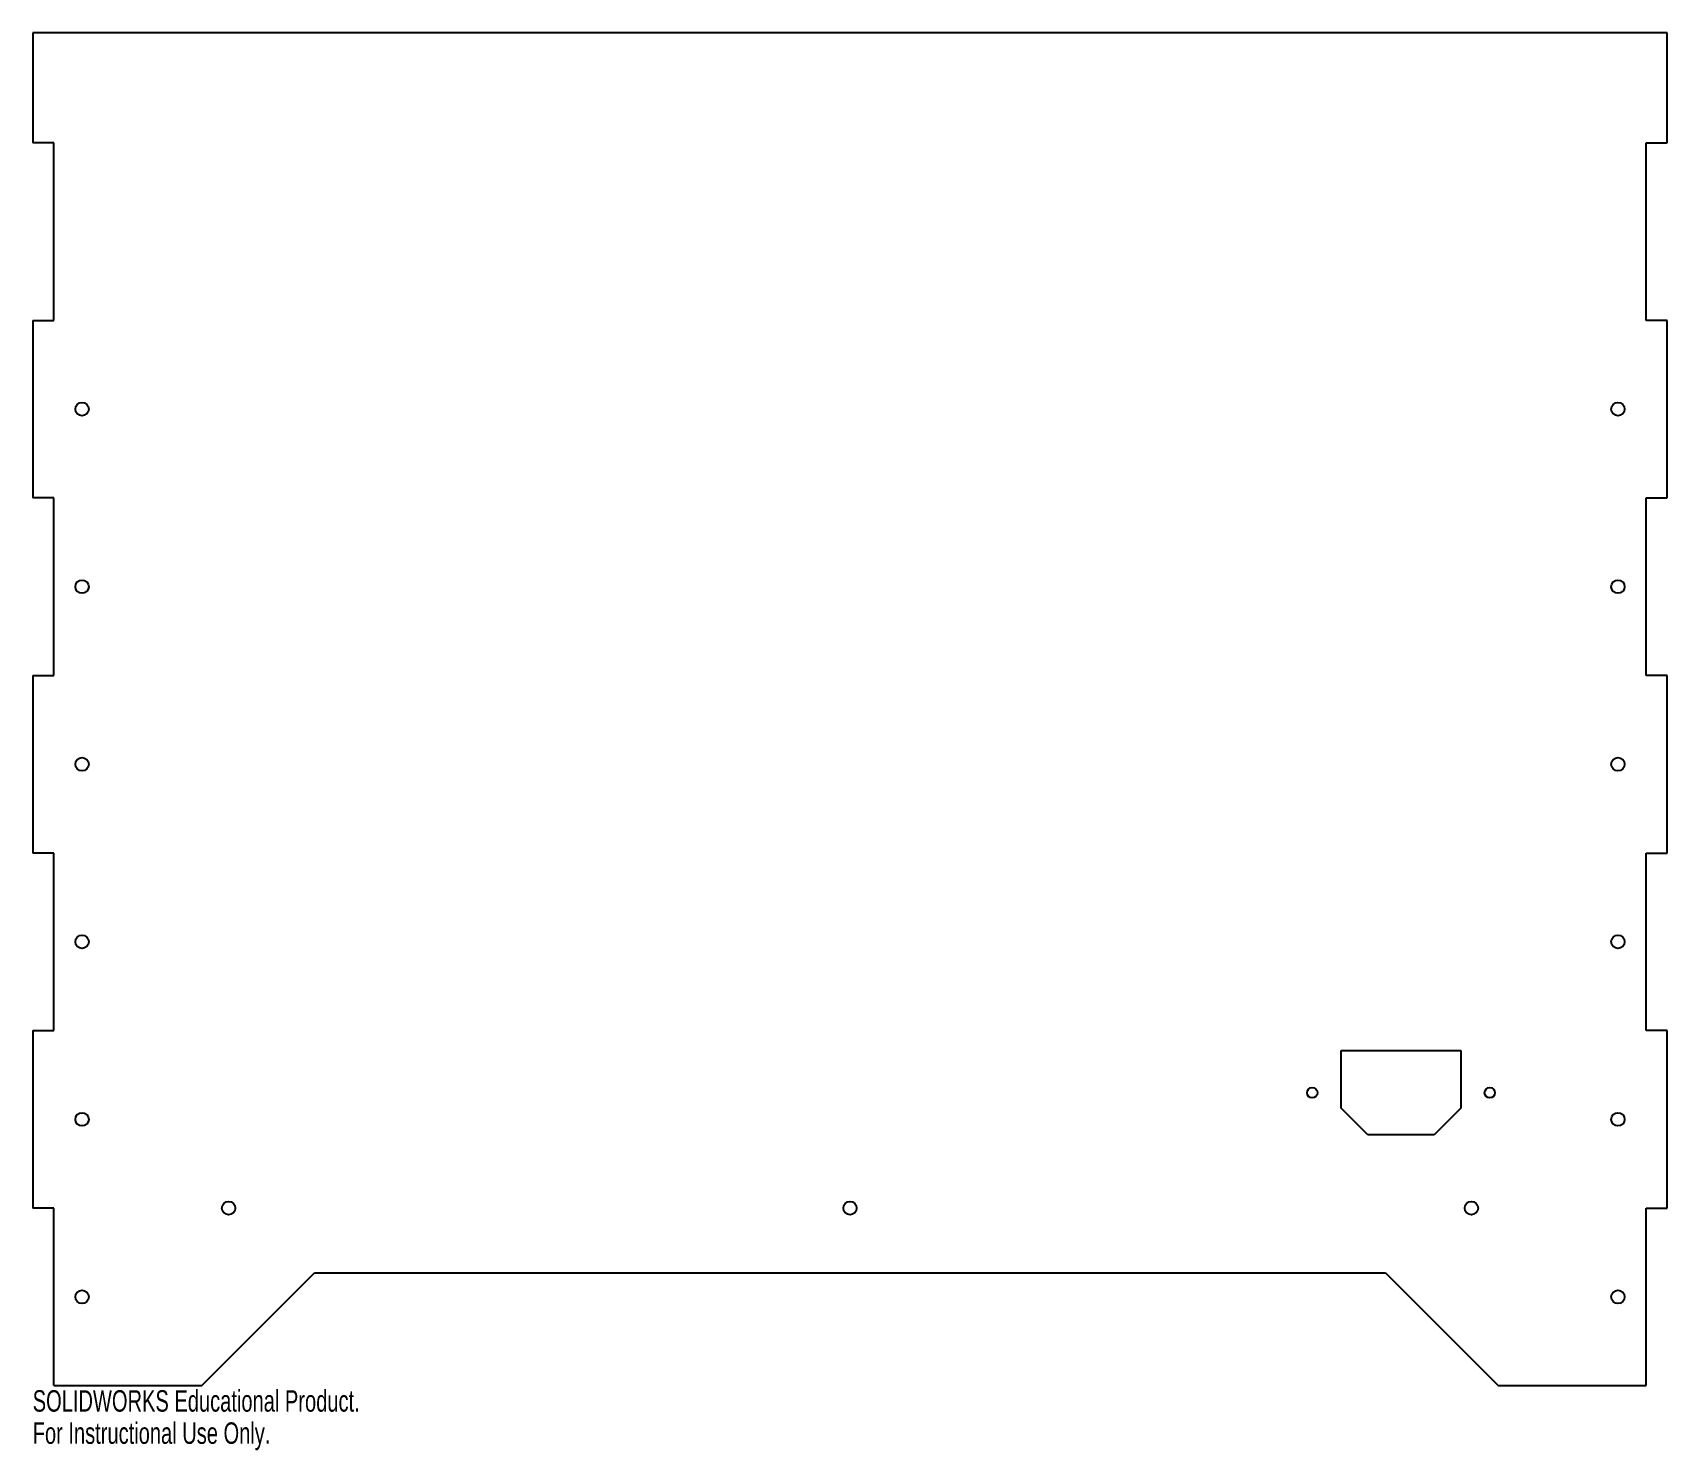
# Model space of a CAD drawing. Extents: x -184 to 184, y -167 to 152.
import ezdxf

# ---------------------------------------------------------------- set-up
doc = ezdxf.new("R2010")
doc.units = 0
doc.layers.get('0').update_dxf_attribs({"linetype": 'CONTINUOUS'})
doc.styles.add('SLDTEXTSTYLE0', font='TXT', dxfattribs={"width": 0.7})

msp = doc.modelspace()

# ---------------------------------------------------------------- linework, layer by layer
at = {"color": 7, "linetype": 'CONTINUOUS'}
for p, q in [((-184.15, 152.4), (-184.15, 127.6)), ((184.15, 152.4), (-184.15, 152.4)), ((184.15, 127.6), (184.15, 152.4)), ((-179.3875, 127.6), (-184.15, 127.6)), ((-179.3875, 87.6), (-179.3875, 127.6)), ((179.3875, 127.6), (184.15, 127.6)), ((179.3875, 87.6), (179.3875, 127.6)), ((-184.15, 87.6), (-184.15, 47.6)), ((-184.15, 87.6), (-179.3875, 87.6)), ((184.15, 87.6), (179.3875, 87.6)), ((184.15, 47.6), (184.15, 87.6)), ((-179.3875, 47.6), (-184.15, 47.6)), ((-179.3875, 7.6), (-179.3875, 47.6)), ((179.3875, 47.6), (184.15, 47.6)), ((179.3875, 7.6), (179.3875, 47.6)), ((-184.15, 7.6), (-184.15, -32.4)), ((-184.15, 7.6), (-179.3875, 7.6)), ((184.15, 7.6), (179.3875, 7.6)), ((184.15, -32.4), (184.15, 7.6)), ((-179.3875, -32.4), (-184.15, -32.4)), ((-179.3875, -72.4), (-179.3875, -32.4)), ((179.3875, -32.4), (184.15, -32.4)), ((179.3875, -72.4), (179.3875, -32.4)), ((-184.15, -72.4), (-184.15, -112.4)), ((-184.15, -72.4), (-179.3875, -72.4)), ((184.15, -72.4), (179.3875, -72.4)), ((184.15, -112.4), (184.15, -72.4)), ((110.65, -76.9), (137.65, -76.9)), ((110.65, -89.9), (110.65, -76.9)), ((137.65, -76.9), (137.65, -89.9)), ((116.65, -95.9), (110.65, -89.9)), ((137.65, -89.9), (131.65, -95.9)), ((131.65, -95.9), (116.65, -95.9)), ((-179.3875, -112.4), (-184.15, -112.4)), ((-179.3875, -152.4), (-179.3875, -112.4)), ((179.3875, -112.4), (184.15, -112.4)), ((179.3875, -152.4), (179.3875, -112.4)), ((-146.05, -152.4), (-120.65, -127)), ((-120.65, -127), (120.65, -127)), ((120.65, -127), (146.05, -152.4)), ((-179.3875, -152.4), (-146.05, -152.4)), ((146.05, -152.4), (179.3875, -152.4))]:
    msp.add_line(p, q, dxfattribs=at)
for centre, radius in [((-173.0375, 67.6), 1.5), ((173.0375, 67.6), 1.5), ((-173.0375, 27.6), 1.5), ((173.0375, 27.6), 1.5), ((-173.0375, -12.4), 1.5), ((173.0375, -12.4), 1.5), ((-173.0375, -52.4), 1.5), ((173.0375, -52.4), 1.5), ((104.15, -86.4), 1.1625), ((144.15, -86.4), 1.1625), ((-173.0375, -92.4), 1.5), ((173.0375, -92.4), 1.5), ((-140, -112.4), 1.5), ((0, -112.4), 1.5), ((140, -112.4), 1.5), ((-173.0375, -132.4), 1.5), ((173.0375, -132.4), 1.5)]:
    msp.add_circle(centre, radius, dxfattribs=at)

# ---------------------------------------------------------------- texts
at = {"color": 7, "linetype": 'CONTINUOUS', "char_height": 4.83362, "attachment_point": 1, "style": 'SLDTEXTSTYLE0'}
for s, insert in [('SOLIDWORKS Educational Product.', (-184.15, -153.4196)), ('For Instructional Use Only.', (-184.15, -160.67))]:
    msp.add_mtext(s, dxfattribs=dict(at, insert=insert))

doc.saveas('drawing.dxf')
